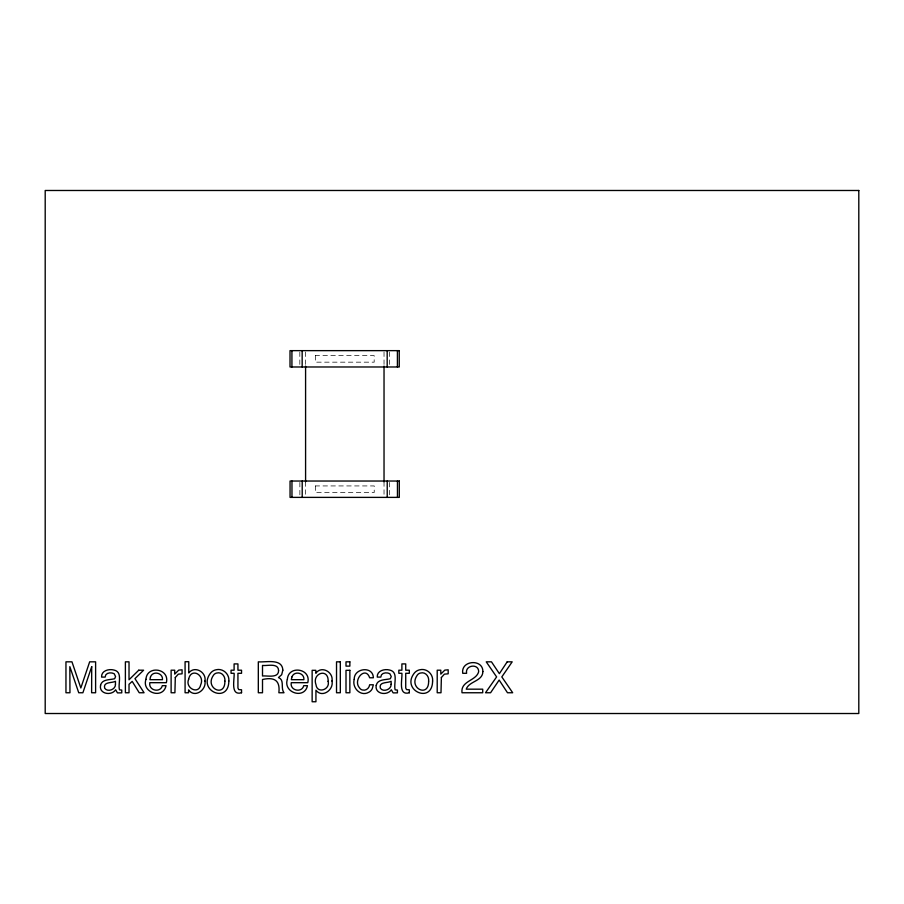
<?xml version="1.0" encoding="UTF-8"?>
<svg xmlns="http://www.w3.org/2000/svg" width="904" height="904" viewBox="0 0 904 904"><rect width="100%" height="100%" fill="white"/><g stroke="black" fill="none" stroke-linecap="round" stroke-linejoin="round"><path stroke-width="0.68" stroke-dasharray="4.52 3.39" d="M389.443 351.995L389.443 365.611M389.488 482.397L389.488 496.013M384.031 351.995L384.031 364.696M384.031 481.843L384.031 497.369M305.586 351.995L305.586 364.696M305.586 481.843L305.586 495.957M299.823 351.995L299.823 366.979M299.868 482.397L299.868 497.381M315.383 485.934L315.383 492.477L374.222 492.477L374.222 485.934L315.383 485.934M315.349 355.622L315.349 362.165L374.177 362.165L374.177 355.622L315.349 355.622"/><path stroke-width="1.36" d="M397.41 350.639L397.41 366.979M397.455 481.03L397.455 497.381M387.183 350.639L387.183 366.979M387.228 481.03L387.228 497.381M384.031 366.109L384.031 481.843M305.586 366.109L305.586 481.843M302.207 481.03L302.207 497.381M302.162 350.639L302.162 366.979M291.924 350.639L291.924 366.979M291.969 481.03L291.969 497.381M91.711 666.666L91.62 692.758L95.609 692.758L95.609 661.83L89.665 661.83L80.84 687.978L71.958 661.83L65.958 661.83L65.958 692.758L69.958 692.758L69.845 666.666L78.738 692.758L82.885 692.758L91.711 666.666M328.129 681.345C330.401 689.707 317.101 694.136 315.982 684.69C311.722 673.039 328.706 667.649 328.129 681.345M188.676 679.198C184.755 687.944 198.62 695.153 200.677 684.848C205.231 674.791 190.902 667.242 188.676 679.198M204.937 681.051C206.711 690.012 194.473 698.476 188.574 689.876L188.574 692.758L185.083 692.758L185.083 661.717L188.767 661.717L188.767 672.949C194.518 665.287 206.722 672.101 204.937 681.051M228.836 681.006C228.678 704.6 196.71 690.294 210.711 672.926A9.311 9.311 0 0 1 216.146 669.762C222.938 668.067 229.593 674.101 228.836 681.006M354.232 679.299C351.78 687.763 360.538 696.995 368.843 692.249A7.74 7.74 0 0 0 372.256 688.656L373.352 684.78L369.668 684.78C369.227 688.17 366.075 690.927 362.594 690.023A4.644 4.644 0 0 1 359.521 687.854C352.526 680.192 365.465 665.423 369.668 677.785L373.352 677.785C373.205 665.717 353.859 667.966 354.232 679.299M432.598 681.006C432.428 704.6 400.461 690.294 414.461 672.926A9.311 9.311 0 0 1 419.908 669.762C426.688 668.067 433.355 674.101 432.598 681.006M145.951 679.322C141.397 692.634 163.093 699.764 166.042 685.684L162.313 685.684C160.483 693.187 148.29 690.69 149.827 682.689L166.359 682.689C169.975 668.361 146.843 664.937 145.951 679.322M287.37 679.322C282.816 692.634 304.524 699.764 307.462 685.684L303.744 685.684C301.902 693.187 289.709 690.69 291.257 682.689L307.778 682.689C311.405 668.361 288.263 664.937 287.37 679.322M331.994 680.983C333.983 689.876 322.186 698.43 315.937 690.227L315.937 701.753L312.14 701.753L312.14 670.316L315.824 670.316L315.824 673.299C321.315 665.231 333.666 672.056 331.994 680.983M278.579 670.565C278.658 678.576 267.177 675.435 262.51 676L262.51 665.423C267.166 666.146 278.375 662.575 278.579 670.565M100.547 685.356C98.785 694.046 111.531 696.136 115.655 689.775L117.452 692.893L121.757 692.859L121.757 690.068L119.497 689.831C117.701 683.797 123.193 671.898 113.927 670.034C108.887 668.655 101.158 670.666 101.587 677.096L105.124 677.096C105.214 672.542 111.034 672.056 114.186 673.729L115.565 676.542L114.661 678.734C109.96 679.989 101.813 679.051 100.547 685.356M376.222 685.356C374.459 694.046 387.194 696.136 391.319 689.775L393.127 692.893L397.421 692.859L397.421 690.068L395.161 689.831C393.364 683.797 398.856 671.898 389.601 670.034C384.55 668.655 376.832 670.666 377.25 677.096L380.787 677.096C380.889 672.542 386.697 672.056 389.861 673.729L391.24 676.542L390.325 678.734C385.624 679.989 377.488 679.051 376.222 685.356M482.86 671.536C482.815 681.379 469.018 680.983 466.238 689.176L482.713 689.176L482.713 692.758L462.012 692.758C460.418 680.746 476.295 680.983 478.668 671.706C478.815 663.14 464.848 665.016 466.6 673.299L462.746 673.299C460.633 660.169 483.086 658.62 482.86 671.536M224.881 681.119C225.232 698.193 204.541 688.181 213.299 675.514A5.153 5.153 0 0 1 216.734 673.028C221.661 671.615 225.514 676.441 224.881 681.119M428.632 681.119C428.982 698.193 408.303 688.181 417.049 675.514A5.153 5.153 0 0 1 420.484 673.028C425.422 671.615 429.264 676.441 428.632 681.119M282.828 670.169L281.686 674.712L278.466 677.559C284.342 679.695 281.065 687.006 283.189 691.379L284.014 692.758L278.873 692.758C280.24 680.667 274.714 676.768 262.51 679.492L262.51 692.758L258.318 692.758L258.318 661.83C265.629 662.53 282.387 658.078 282.828 670.169M115.463 684.339C115.768 689.492 107.587 692.554 104.683 688.226C102.954 681.526 111.825 683.288 115.463 681.288L115.463 684.339M391.127 684.339C391.432 689.492 383.251 692.554 380.358 688.226C378.618 681.526 387.488 683.288 391.127 681.288L391.127 684.339M175.297 677.525L174.913 692.758L171.116 692.758L171.116 670.203L174.721 670.203L174.721 674.101L178.743 670.113L182.088 669.807L182.088 673.808L178.314 674.158L175.297 677.525M441.378 677.525L440.994 692.758L437.208 692.758L437.208 670.203L440.802 670.203L440.802 674.101L444.836 670.113L448.181 669.807L448.181 673.808L444.395 674.158L441.378 677.525M150.459 677.028L149.928 679.684L162.46 679.684C163.206 672.678 152.629 670.44 150.459 677.028M291.879 677.028L291.359 679.684L303.891 679.684C304.625 672.678 294.06 670.44 291.879 677.028M507.2 661.83L499.37 673.661L491.471 661.83L486.228 661.83L496.612 676.904L485.527 692.758L490.589 692.758L499.155 680.045L507.494 692.758L512.692 692.758L501.81 676.904L512.195 661.83L507.2 661.83M138.753 670.203L129.023 679.785L129.023 661.83L125.385 661.83L125.385 692.758L129.023 692.758L129.023 684.294L132.199 681.39L139.239 692.758L144.075 692.758L134.956 678.655L143.6 670.203L138.753 670.203M241.537 692.758C230.034 696.091 234.678 679.04 234.102 673.299L231.051 673.299L231.051 670.203L234.102 670.203L234.102 663.909L237.933 663.909L237.933 670.203L241.537 670.203L241.537 673.299L237.933 673.299L237.933 688.023L238.735 689.605L241.537 689.775L241.537 692.758M409.32 692.758C397.816 696.091 402.461 679.04 401.896 673.299L398.833 673.299L398.833 670.203L401.896 670.203L401.896 663.909L405.726 663.909L405.726 670.203L409.32 670.203L409.32 673.299L405.726 673.299L405.726 688.023L406.517 689.605L409.32 689.775L409.32 692.758M858.8 190.484L45.2 190.484L45.2 713.516L858.8 713.516L858.8 190.484M399.252 350.639L290.014 350.639L290.014 366.979L399.252 366.979L399.252 350.639M399.297 481.03L290.06 481.03L290.06 497.381L399.297 497.381L399.297 481.03M340.322 661.83L336.525 661.83L336.525 692.758L340.322 692.758L340.322 661.83M349.859 661.83L346.006 661.83L346.006 666.124L349.859 666.124L349.859 661.83M349.859 670.316L346.006 670.316L346.006 692.758L349.859 692.758L349.859 670.316"/></g></svg>
